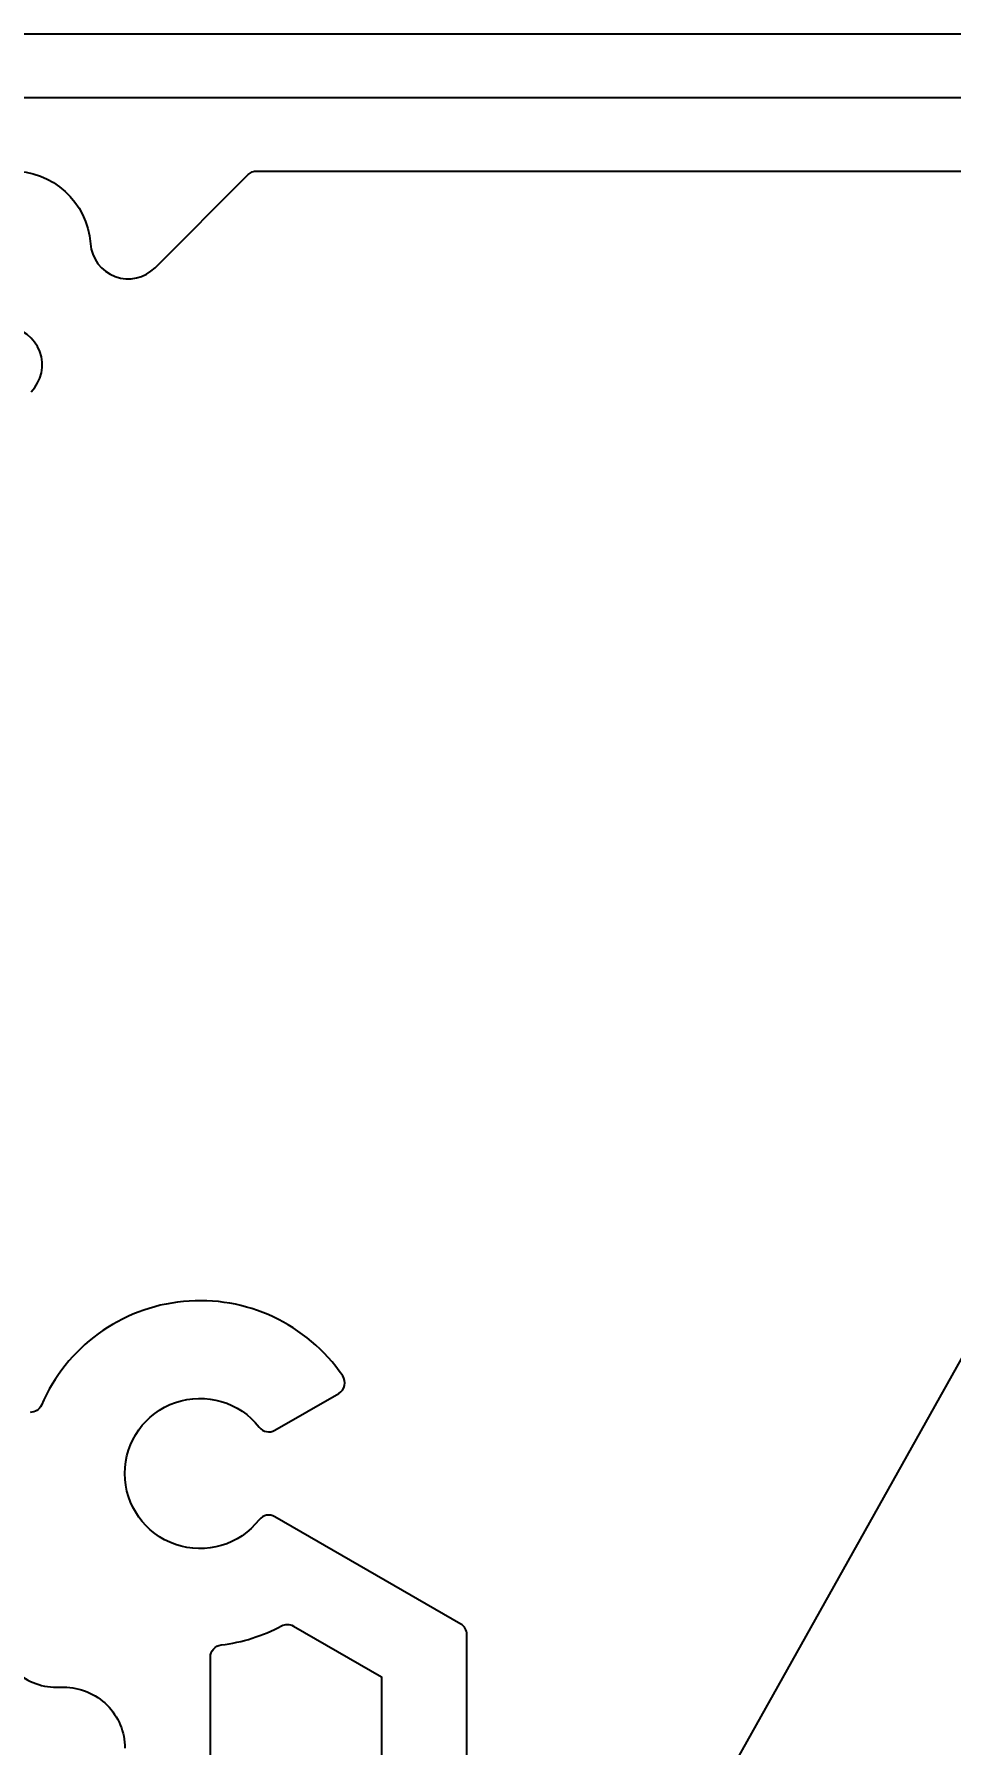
# Model space of a CAD drawing. Extents: x -3.31 to 5.76, y -0.45 to 4.26.
# Drawn here: x -1.348 to -0.598, y 2.278 to 3.679 of the extents above; entities that cross this region are included whole.
import ezdxf
from ezdxf import colors
from ezdxf.entities.mleader import LeaderData, LeaderLine
from ezdxf.math import Vec2, Vec3

# ---------------------------------------------------------------- set-up
doc = ezdxf.new("R2010")
doc.units = 0
doc.header["$LTSCALE"] = 0.5
doc.header["$MEASUREMENT"] = 0
for name, color, linetype in [('FAB DWG', 221, 'CONTINUOUS'), ('Housing', 150, 'CONTINUOUS'), ('Mounting', 4, 'CONTINUOUS')]:
    doc.layers.add(name, color=color, linetype=linetype)
doc.styles.get("Standard").update_dxf_attribs({"font": 'arial.ttf'})

msp = doc.modelspace()

# ---------------------------------------------------------------- linework, layer by layer
at = {"layer": 'Housing', "linetype": 'Continuous', "lineweight": 25, "transparency": 16777216}
for points in [[(1.49, 3.6265), (0.1603, 3.6265, 0.414214), (0.1403, 3.6065), (0.1403, 3.5865, 0.414214), (0.1603, 3.5665), (0.2097, 3.5665, -0.414214), (0.2297, 3.5465), (0.2297, 3.3865, -0.414214), (0.2097, 3.3665), (-0.2097, 3.3665, -0.414214), (-0.2297, 3.3865), (-0.2297, 3.5465, -0.414214), (-0.2097, 3.5665), (-0.1603, 3.5665, 0.414214), (-0.1403, 3.5865), (-0.1403, 3.6065, 0.414214), (-0.1603, 3.6265), (-1.49, 3.6265, 0.414214)], [(-1.3508, 3.3858, 0.642942), (-1.3705, 3.4387, -2.192002), (-1.3022, 3.507, 0.642942), (-1.2493, 3.4873), (-1.173, 3.5636, -0.198912), (-1.166, 3.5665), (-0.5097, 3.5665, -0.414214)], [(-0.994, 1.948), (-0.994, 2.3681, 0.267949), (-0.999, 2.3767), (-1.1512, 2.4646, 0.373687), (-1.1641, 2.4621, -2.900941), (-1.1641, 2.5379, 0.373687), (-1.1512, 2.5354), (-1.0989, 2.5656, 0.436688), (-1.0957, 2.5799, 0.590856), (-1.3424, 2.556, -0.299392), (-1.3516, 2.55)], [(-1.38, 2.375, 0.414214), (-1.33, 2.325), (-1.324, 2.325, -0.414214), (-1.274, 2.275)], [(-1.204, 2.155), (-1.204, 2.3496, -0.378796), (-1.1952, 2.3596, 0.09238), (-1.1458, 2.3752, -0.259204), (-1.1361, 2.3751), (-1.064, 2.3334), (-1.064, 2.155)]]:
    msp.add_lwpolyline(points, format="xyb", dxfattribs=at)
at = {"layer": 'Mounting', "linetype": 'Continuous', "lineweight": 25, "transparency": 16777216}
for p, q in [((1.5063, 3.6785), (-1.5077, 3.6785)), ((1.5063, 3.6265), (-1.5077, 3.6265))]:
    msp.add_line(p, q, dxfattribs=at)

# ---------------------------------------------------------------- leaders
at = {"layer": 'FAB DWG', "transparency": 16777216}
ml = msp.add_multileader_mtext('Standard', dxfattribs=at)
ml.set_content('\\A1;#8-32 X {\\H0.7x;\\S1/4;}" SCREW HW00814', color=256)
ml.set_leader_properties()
ml.build(insert=Vec2(0, 0))
ml.multileader.update_dxf_attribs({"text_right_attachment_type": 6, "dogleg_length": 1.6812, "arrow_head_size": 0.15})
ctx = ml.context
ctx.base_point, ctx.char_height, ctx.arrow_head_size, ctx.landing_gap_size, ctx.plane_origin = Vec3(2.5138, 3.5664), 0.188, 0.15, 0.09, Vec3(1.3379, 1.7334)
ctx.right_attachment = 6
notes = []
notes.append((ctx, [(0, (1, 1, 0), (1.6283, 3.5664), (1, 0), 0.8855, [(0, [(-0.241, 3.216), (-1.017, 1.8301)], 0, [])])]))
ctx.mtext.insert, ctx.mtext.width, ctx.mtext.defined_height, ctx.mtext.flow_direction = Vec3(2.6038, 3.662), 2.307685, 0.426, 5
for ctx, leaders in notes:
    for number, flags, end, landing, length, lines in leaders:
        leader = LeaderData()
        leader.index, (leader.has_last_leader_line, leader.has_dogleg_vector, leader.attachment_direction) = number, flags
        leader.last_leader_point, leader.dogleg_vector, leader.dogleg_length = Vec3(end), Vec3(landing), length
        for number, points, colour, breaks in lines:
            line = LeaderLine()
            line.index, line.vertices, line.color, line.breaks = number, Vec3.list(points), colors.encode_raw_color(colour), breaks
            leader.lines.append(line)
        ctx.leaders.append(leader)

doc.saveas('drawing.dxf')
